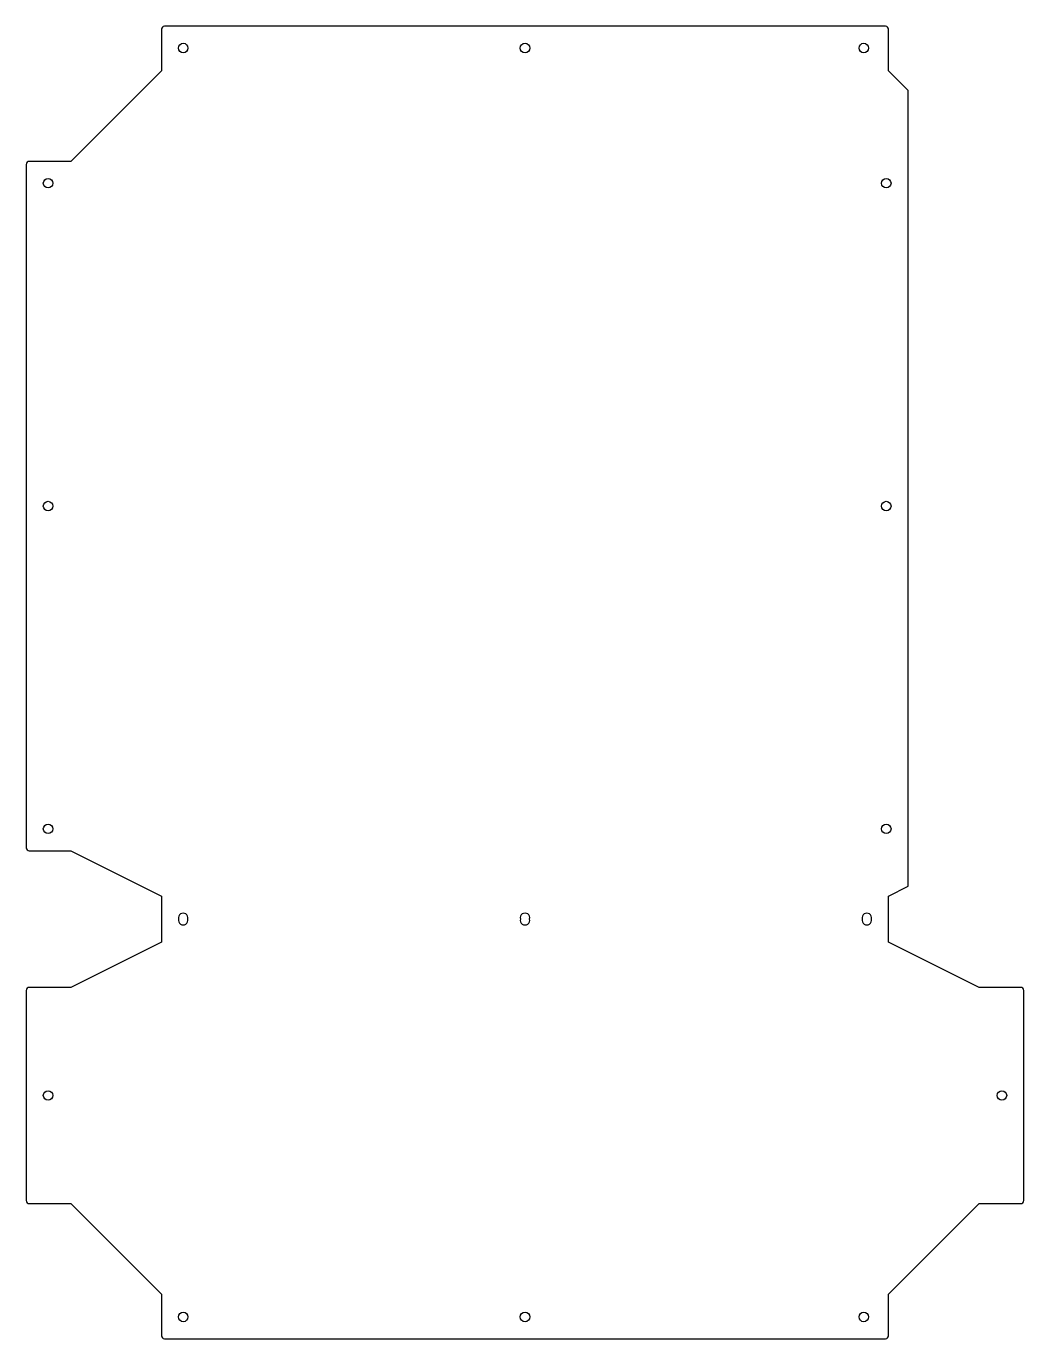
# Model space of a CAD drawing. Header units: millimetres. Extents: x 0 to 664, y -874 to 0.
import ezdxf

# ---------------------------------------------------------------- set-up
doc = ezdxf.new("R2010")
doc.units = ezdxf.units.MM
doc.layers.get('0').update_dxf_attribs({"linetype": 'CONTINUOUS'})

msp = doc.modelspace()

# ---------------------------------------------------------------- linework, layer by layer
for points in [[(0.5, -547.5, 0.414214), (2.5, -549.5), (30.12, -549.5), (90.5, -579.69), (90.5, -610.31), (30.12, -640.5), (2.5, -640.5, 0.414214), (0.5, -642.5), (0.5, -782.5, 0.414214), (2.5, -784.5), (30.21, -784.5), (90.5, -844.79), (90.5, -872.5, 0.414214), (92.5, -874.5), (572.5, -874.5, 0.414214), (574.5, -872.5), (574.5, -844.79), (634.79, -784.5), (662.5, -784.5, 0.414214), (664.5, -782.5), (664.5, -642.5, 0.414214), (662.5, -640.5), (634.88, -640.5), (574.5, -610.31), (574.5, -579.69), (587.5, -573.19), (587.5, -43.21), (574.5, -30.21), (574.5, -2.5, 0.414214), (572.5, -0.5), (92.5, -0.5, 0.414214), (90.5, -2.5), (90.5, -30.21), (30.21, -90.5), (2.5, -90.5, 0.414214), (0.5, -92.5)], [(101.94, -595, 1.274755), (108.06, -595, 1.274755)], [(335.56, -595, 1.274755), (329.44, -595, 1.274755)], [(563.06, -595, 1.274755), (556.94, -595, 1.274755)]]:
    msp.add_lwpolyline(points, format="xyb", close=True)
for centre in [(105, -15), (332.5, -15), (558, -15), (15, -105), (573, -105), (15, -320), (573, -320), (15, -535), (573, -535), (15, -712.5), (650, -712.5), (105, -860), (332.5, -860), (558, -860)]:
    msp.add_circle(centre, 3.15)

doc.saveas('drawing.dxf')
